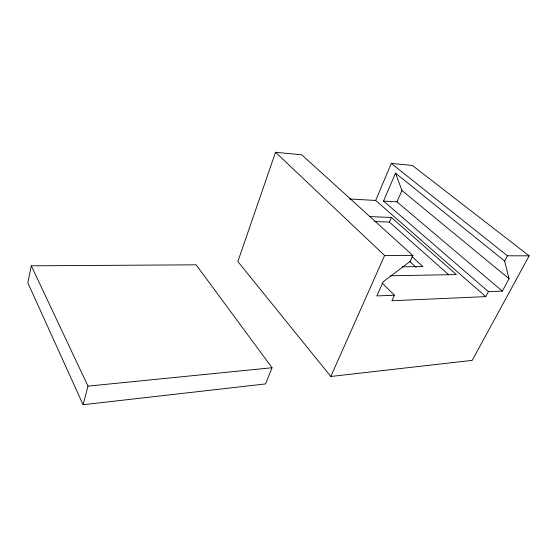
<?xml version="1.0" encoding="UTF-8"?>
<svg xmlns="http://www.w3.org/2000/svg" width="557" height="557" viewBox="0 0 557 557"><rect width="100%" height="100%" fill="white"/><g stroke="black" fill="none" stroke-linecap="round" stroke-linejoin="round"><path stroke-width="0.84" d="M31.296 265.807L27.85 282.838L83.097 404.723L265.598 383.919L272.032 367.745L196.134 264.819L31.296 265.807L87.999 386.14L83.097 404.723M488.412 291.645L383.536 201.077L395.498 173.13L504.628 261.017L509.028 278.709L502.337 291.109L488.412 291.645L485.774 296.623L391.912 300.738L394.46 295.245L376.824 295.92L383.223 281.758L410.182 261.372L412.876 255.566L301.755 154.804L275.527 152.277L237.853 261.546L330.816 376.483L472.239 360.358L529.15 255.837L412.347 165.443L391.313 163.424L375.669 200.464L349.608 198.967M383.536 201.077L396.974 201.85L401.938 190.494L395.498 173.13M374.708 221.547L389.378 222.083L391.397 217.474L456.399 274.566L390.541 275.778M330.816 376.483L384.602 255.503L412.876 255.566M504.628 261.017L507.399 255.788L529.15 255.837M87.999 386.14L272.032 367.745M402.251 266.782L422.923 266.594L412.055 256.707M369.799 216.582L391.397 217.474M391.313 163.424L507.399 255.788M401.938 190.494L509.028 278.709M396.974 201.85L502.337 291.109M375.669 200.464L485.774 296.623M389.378 222.083L448.796 274.852M409.813 261.532L416.163 267.374M275.527 152.277L384.602 255.503M382.109 282.991L394.46 295.245"/></g></svg>
